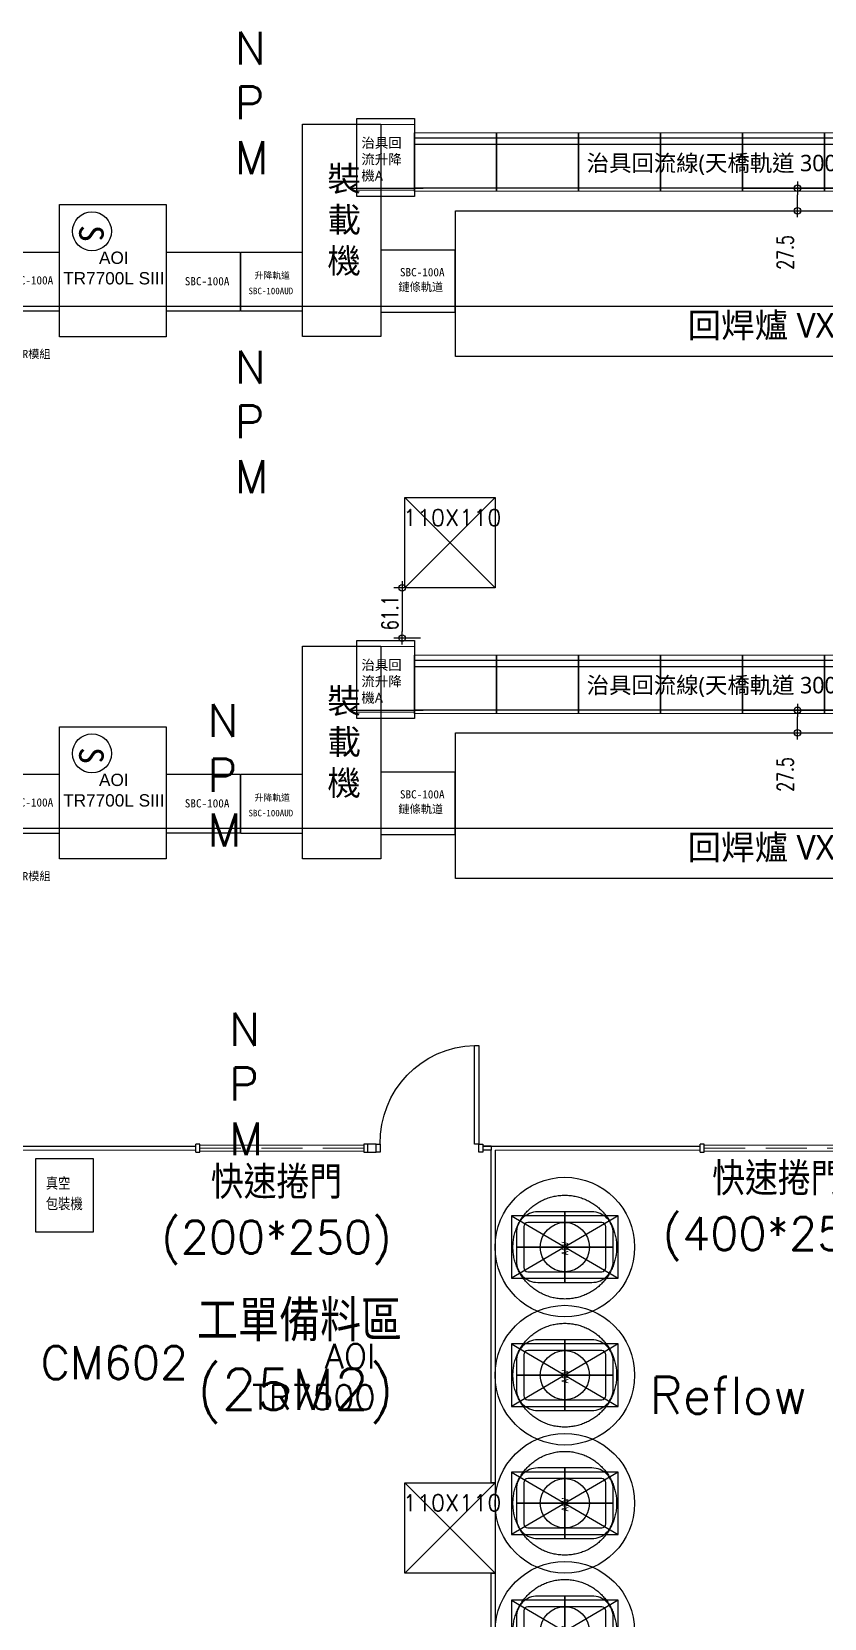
# Model space of a CAD drawing. Extents: x -80 to 56020, y 18240 to 42185.
# Drawn here: x 3890 to 4856, y 20690 to 22622 of the extents above; entities that cross this region are included whole.
import ezdxf
from ezdxf.enums import TextEntityAlignment as Align

# ---------------------------------------------------------------- set-up
doc = ezdxf.new("R2010")
doc.units = 0
doc.header["$LTSCALE"] = 200
for name, pattern in [('1', [0.375, 0.25, -0.125]), ('Amconstr', [9999, 9999, 0]), ('CENTER', [50.8, 31.75, -6.35, 6.35, -6.35]), ('CENTER2', [1.125, 0.75, -0.125, 0.125, -0.125]), ('HIDDEN', [0.3, 0.2, -0.1])]:
    doc.linetypes.add(name, pattern=pattern)
for name, color, linetype in [('003线体&大型设备', 7, 'Continuous'), ('006网点层', 21, 'Continuous'), ('AGV car', 7, 'Continuous'), ('air and power', 7, 'Continuous'), ('CENTER', 1, 'CENTER'), ('Mirle', 7, 'Continuous'), ('SMT Line', 5, 'Continuous'), ('XFAB-L20$0$COL', 1, 'Continuous'), ('才腹', 6, 'Continuous'), ('新設門', 3, '00160'), ('緯穎新設隔間', 151, 'Continuous'), ('緯穎生產設備', 7, 'Continuous')]:
    doc.layers.add(name, color=color, linetype=linetype)
doc.layers.add('005电力', color=1, linetype='CENTER2', lineweight=13)
doc.layers.add('AM_CL', color=1, linetype='Amconstr', lineweight=25)
doc.layers.get('005电力').off()
doc.styles.add('C1', font='SIMPLEX.shx', dxfattribs={"bigfont": 'CHINESET.shx'})
doc.styles.add('CCAD', font='TXT', dxfattribs={"bigfont": 'CCAD'})
doc.styles.add('DIM', font='simplex.shx', dxfattribs={"bigfont": 'chineset.shx'})
doc.styles.add('SIMPLEX', font='SIMPLEX.shx', dxfattribs={"width": 0.7})
doc.styles.add('SIMSUN', font='SimSun.ttf')
doc.styles.get("Standard").update_dxf_attribs({"font": 'txt.shx', "bigfont": 'chineset.shx'})
doc.styles.add('XFAB-L20$0$CHINA', font='simplex.shx', dxfattribs={"width": 0.75, "bigfont": 'chineset.shx'})
doc.styles.add('²Ó©úÅé', font='', dxfattribs={"height": 3})
doc.styles.get('²Ó©úÅé').set_extended_font_data('MingLiU')
doc.linetypes.add('00160', pattern='A,0.05,[5,Hcad2000.shx,S=1,R=0,X=0,Y=-0.5],1.45', length=1.5)
doc.dimstyles.new('CIRM', dxfattribs={"dimtxt": 20, "dimasz": 8, "dimexe": 10, "dimexo": 0, "dimgap": 5, "dimtad": 1, "dimdsep": 46, "dimtxsty": 'SIMPLEX', "dimblk": 'CIR', "dimcen": 10, "dimdle": 10, "dimclrt": 2, "dimazin": 0, "dimtfac": 1, "dimtix": 1, "dimtmove": 2, "dimatfit": 3, "dimldrblk": 'CIR', "dimfxl": 1, "dimtolj": 1, "dimarcsym": 0})

# ---------------------------------------------------------------- blocks, each defined once
blk = doc.blocks.new('XFAB-L20$0$C-110x110')
at = {"layer": 'Defpoints'}
for p, q in [((55, -55), (-55, 55)), ((-55, -55), (55, 55))]:
    blk.add_line(p, q, dxfattribs=at)
at = {"layer": 'XFAB-L20$0$COL'}
blk.add_lwpolyline([(-55, 55), (55, 55), (55, -55), (-55, -55)], close=True, dxfattribs=at)
at = {"layer": 'Defpoints', "style": 'XFAB-L20$0$CHINA'}
blk.add_text('110X110', height=20, dxfattribs=at).set_placement((-57.4, 30.5), align=Align.MIDDLE_LEFT)
blk = doc.blocks.new('SBC-100A')
at = {"color": 6}
blk.add_line((11219, 12469.5, -10064.2), (11144, 12469.5, -10064.2), dxfattribs=at)
at = {"elevation": -10064.2}
blk.add_lwpolyline([(11144, 12535.7), (11219, 12535.7), (11219, 12463.7), (11144, 12463.7)], close=True, dxfattribs=at)
at = {"layer": '003线体&大型设备', "color": 251, "linetype": 'ByBlock', "char_height": 10, "width": 72.349, "attachment_point": 9, "style": 'SIMSUN'}
for s, insert in [('{\\fSimSun|b0|i0|c134|p2;\\C3;SBC-100A}', (11211.9, 12496.2, -20656.3)), ('{{\\C3;BCR模組}}', (11208.7, 12405.4, -20656.3))]:
    blk.add_mtext(s, dxfattribs=dict(at, insert=insert))
blk = doc.blocks.new('SFCS')
at = {"layer": 'air and power', "color": 0}
blk.add_circle((64056.5, -177356.3, 0), 23.8, dxfattribs=at)
at = {"layer": 'air and power', "color": 0, "insert": (64048.9, -177342, 0), "char_height": 30, "width": 153.239, "attachment_point": 1, "style": 'SIMSUN'}
blk.add_mtext('S', dxfattribs=at)
blk = doc.blocks.new('AOI')
at = {"color": 6}
blk.add_line((12923.4, 12377.7), (12793.4, 12377.7), dxfattribs=at)
blk.add_lwpolyline([(12793.4, 12501.7), (12923.4, 12501.7), (12923.4, 12340.7), (12793.4, 12340.7)], close=True)
at = {"layer": '006网点层', "color": 251, "linetype": 'ByBlock', "lineweight": 9, "rotation": 270}
blk.add_blockref('SFCS', (190189.4, 76525.7, 50218), dxfattribs=at)
at = {"color": 3, "insert": (12783, 12444.5), "char_height": 15, "attachment_point": 1, "style": 'DIM'}
blk.add_mtext_dynamic_manual_height_columns('\\pxqc;{\\fArial|b0|i0|c0|p34;\\C251;AOI\\PTR7700L SIII}', width=153.394, gutter_width=150, heights=[0], dxfattribs=at)
blk = doc.blocks.new('SBC-100A-90')
at = {"color": 6}
blk.add_line((13505.5, 12620.3), (13415.5, 12620.3), dxfattribs=at)
blk.add_lwpolyline([(13415.5, 12686.5), (13505.5, 12686.5), (13505.5, 12614.5), (13415.5, 12614.5)], close=True)
at = {"layer": '003线体&大型设备', "color": 251, "linetype": 'ByBlock', "insert": (13492.3, 12656, 52681.8), "char_height": 10, "width": 72.349, "attachment_point": 3, "style": 'SIMSUN'}
blk.add_mtext('{\\fSimSun|b0|i0|c134|p2;\\C3;SBC-100A}', dxfattribs=at)
blk = doc.blocks.new('SBC-100A-90-75')
at = {"color": 6}
blk.add_line((13247.6, 12492.5), (13157.6, 12492.5), dxfattribs=at)
blk.add_lwpolyline([(13157.6, 12561.5), (13247.6, 12561.5), (13247.6, 12485), (13157.6, 12485)], close=True)
at = {"layer": '003线体&大型设备', "color": 251, "linetype": 'ByBlock', "char_height": 10, "attachment_point": 3, "style": 'SIMSUN'}
for s, insert, width in [('{\\fSimSun|b0|i0|c134|p2;\\C3;SBC-100A}', (13234.9, 12539.2, 52681.8), 72.349), ('{\\fSimSun|b0|i0|c134|p2;鏈條軌道}', (13233.1, 12521.2, 51383.9), 72.364)]:
    blk.add_mtext(s, dxfattribs=dict(at, insert=insert, width=width))
blk = doc.blocks.new('回焊爐 VXP945')
at = {"color": 6}
blk.add_line((14206.8, 12128.4), (13427.8, 12128.4), dxfattribs=at)
blk.add_lwpolyline([(13427.8, 12245), (14206.8, 12245), (14206.8, 12067.4), (13427.8, 12067.4)], close=True)
at = {"insert": (13710.8, 12120.5, 41689.4), "char_height": 12, "width": 274.852, "attachment_point": 1, "style": 'C1'}
blk.add_mtext('{\\fMicrosoft JhengHei|b0|i0|c136|p34;\\H2.5x;\\C251;回焊爐 VXP945}', dxfattribs=at)
blk = doc.blocks.new('SBC-100AUD')
at = {"color": 6}
blk.add_line((14263.1, 12469.5, -10064.2), (14188.1, 12469.5, -10064.2), dxfattribs=at)
at = {"elevation": -10064.2}
blk.add_lwpolyline([(14188.1, 12535.7), (14263.1, 12535.7), (14263.1, 12463.7), (14188.1, 12463.7)], close=True, dxfattribs=at)
at = {"color": 251}
blk.add_text('升降軌道', height=8, dxfattribs=at).set_placement((14204.9, 12502.5, 53914.7))
at = {"layer": '003线体&大型设备', "color": 3, "style": 'SIMSUN'}
blk.add_text('SBC-100AUD', height=8, rotation=360, dxfattribs=at).set_placement((14197.6, 12484.4, 53916.1))
blk = doc.blocks.new('裝載機-NEW')
at = {"color": 6}
blk.add_line((13554.1, 11050), (13458.8, 11050), dxfattribs=at)
blk.add_lwpolyline([(13458.8, 11272.2), (13554.1, 11272.2), (13554.1, 11013.2), (13458.8, 11013.2)], close=True)
at = {"layer": '003线体&大型设备', "color": 6, "insert": (13489, 11220.6, 46584.9), "char_height": 30, "attachment_point": 1, "style": 'C1'}
blk.add_mtext_dynamic_manual_height_columns('\\pxsm1;{\\fMicrosoft JhengHei|b0|i0|c136|p34;裝載機}', width=43.926, gutter_width=1069.2, heights=[150.6], dxfattribs=at)
blk = doc.blocks.new('治具回流 100CM')
at = {"layer": 'air and power', "color": 2, "lineweight": 9}
for p, q in [((238, -109, -926.9), (138, -109, -926.9)), ((238, -180, -926.9), (138, -180, -926.9))]:
    blk.add_line(p, q, dxfattribs=at)
at = {"layer": '才腹', "color": 2}
for p, q in [((138, -180, -926.9), (138, -109, -926.9)), ((138, -115, -926.9), (238, -115, -926.9)), ((238, -109, -926.9), (238, -180, -926.9)), ((238, -123.2, -926.9), (138, -123.2, -926.9))]:
    blk.add_line(p, q, dxfattribs=at)
at = {"layer": '才腹', "color": 6}
blk.add_line((238, -176.2, -926.9), (138, -176.2, -926.9), dxfattribs=at)
blk = doc.blocks.new('150CM')
at = {"layer": 'air and power', "color": 2, "lineweight": 9}
for p, q in [((256, 49, -926.9), (106, 49, -926.9)), ((256, -22, -926.9), (106, -22, -926.9))]:
    blk.add_line(p, q, dxfattribs=at)
at = {"layer": '才腹', "color": 2}
for p, q in [((106, -22, -926.9), (106, 49, -926.9)), ((106, 43, -926.9), (256, 43, -926.9)), ((256, 49, -926.9), (256, -22, -926.9)), ((256, 34.8, -926.9), (106, 34.8, -926.9))]:
    blk.add_line(p, q, dxfattribs=at)
at = {"layer": '才腹', "color": 6}
blk.add_line((256, -18.2, -926.9), (106, -18.2, -926.9), dxfattribs=at)
blk = doc.blocks.new('治具升降機')
at = {"color": 150}
for p, q in [((0, 95), (70, 95)), ((0, 0), (0, 95)), ((70, 95), (70, 0)), ((70, 0), (0, 0))]:
    blk.add_line(p, q, dxfattribs=at)
at = {"color": 6}
blk.add_line((-8.7, 10, -495), (80.7, 10), dxfattribs=at)
at = {"layer": '003线体&大型设备', "color": 150, "linetype": 'ByBlock', "lineweight": 9}
for p, q in [((70, 87.5), (0, 87.5)), ((0, 87.5), (0, 7.5)), ((70, 7.5), (70, 87.5)), ((0, 7.5), (70, 7.5))]:
    blk.add_line(p, q, dxfattribs=at)
blk = doc.blocks.new('RCV')
at = {"color": 251}
for p in [(13008, 11918.6, 51753.6), (14092.1, 11918.6, 52116.6)]:
    blk.add_blockref('治具升降機', p, dxfattribs=at)
at = {"layer": '005电力'}
for name, p in [('治具回流 100CM', (12940, 12104.8, 52680.5)), ('治具回流 100CM', (13040, 12104.8, 52680.5)), ('治具回流 100CM', (13140, 12104.8, 52680.5)), ('治具回流 100CM', (13240, 12104.8, 52680.5)), ('治具回流 100CM', (13340, 12104.8, 52680.5)), ('治具回流 100CM', (13440, 12104.8, 52680.5)), ('治具回流 100CM', (13540, 12104.8, 52680.5)), ('治具回流 100CM', (13640, 12104.8, 52680.5)), ('治具回流 100CM', (13740, 12104.8, 52680.5)), ('150CM', (13872, 11946.8, 52680.5))]:
    blk.add_blockref(name, p, dxfattribs=at)
at = {"layer": '003线体&大型设备', "insert": (13013.4, 11989.8, 51753.6), "char_height": 12, "width": 64.65, "attachment_point": 1, "style": 'C1'}
blk.add_mtext('{\\fMicrosoft JhengHei|b0|i0|c136|p34;\\C3;治具回流升降機A}', dxfattribs=at)
at = {"layer": '003线体&大型设备', "insert": (13288.1, 11969.2, 54370.1), "char_height": 20, "attachment_point": 1, "style": 'C1'}
blk.add_mtext_dynamic_manual_height_columns('{\\fMicrosoft JhengHei|b0|i0|c136|p34;\\C3;治具回流線(天橋軌道 300CM*3台+114CM*1台)}', width=570.137, gutter_width=1308, heights=[28.3], dxfattribs=at)
at = {"layer": '003线体&大型设备', "color": 3, "insert": (14095, 11979.6, 51753.6), "char_height": 12, "width": 68.054, "attachment_point": 1, "style": 'C1'}
blk.add_mtext('{\\fMicrosoft JhengHei|b0|i0|c136|p34;治具回流升降機B}', dxfattribs=at)
blk = doc.blocks.new('CIR')
at = {"color": 0}
blk.add_line((1, 0), (-1, 0), dxfattribs=at)
at = {"color": 3}
blk.add_circle((0, 0), 0.5, dxfattribs=at)
blk = doc.blocks.new('*D202')
at = {"color": 0, "lineweight": -2, "transparency": 16777216}
for p, q in [((2600.3, 219), (2677.4, 219)), ((2667.4, 199.5), (2667.4, 211)), ((2601.8, 191.5), (2677.4, 191.5))]:
    blk.add_line(p, q, dxfattribs=at)
at = {"layer": 'Defpoints', "color": 0, "transparency": 16777216}
for p in [(2600.3, 219, -10064.2), (2667.4, 219), (2601.8, 191.5, -10064.2)]:
    blk.add_point(p, dxfattribs=at)
at = {"color": 0, "lineweight": -2, "transparency": 16777216, "xscale": 8, "yscale": 8, "zscale": 8}
for p, rotation in [((2667.4, 219), 90), ((2667.4, 191.5), 270)]:
    blk.add_blockref('CIR', p, dxfattribs=dict(at, rotation=rotation))
at = {"color": 2, "transparency": 16777216, "insert": (2652.4, 140.7), "char_height": 20, "attachment_point": 5, "rotation": 90, "style": 'SIMPLEX'}
blk.add_mtext('\\A1;27.5', dxfattribs=at)
blk = doc.blocks.new('*D197')
at = {"layer": 'Defpoints', "color": 0, "transparency": 16777216}
for p in [(4367, 21945), (4341.7, 21883.9), (4364.1, 21883.9)]:
    blk.add_point(p, dxfattribs=at)
at = {"layer": '緯穎生產設備', "color": 0, "lineweight": -2, "transparency": 16777216}
for p, q in [((4367, 21945), (4331.7, 21945)), ((4341.7, 21937), (4341.7, 21891.9)), ((4364.1, 21883.9), (4331.7, 21883.9))]:
    blk.add_line(p, q, dxfattribs=at)
at = {"layer": '緯穎生產設備', "color": 0, "lineweight": -2, "transparency": 16777216, "xscale": 8, "yscale": 8, "zscale": 8}
for p, rotation in [((4341.7, 21945), 90), ((4341.7, 21883.9), 270)]:
    blk.add_blockref('CIR', p, dxfattribs=dict(at, rotation=rotation))
at = {"layer": '緯穎生產設備', "color": 2, "transparency": 16777216, "insert": (4326.7, 21914.5), "char_height": 20, "attachment_point": 5, "rotation": 90, "style": 'SIMPLEX'}
blk.add_mtext('\\A1;61.1', dxfattribs=at)
blk = doc.blocks.new('*D200')
at = {"color": 0, "lineweight": -2, "transparency": 16777216}
for p, q in [((14168.7, 21264.3), (14245.8, 21264.3)), ((14235.8, 21244.8), (14235.8, 21256.3)), ((14170.2, 21236.8), (14245.8, 21236.8))]:
    blk.add_line(p, q, dxfattribs=at)
at = {"layer": 'Defpoints', "color": 0, "transparency": 16777216}
for p in [(14168.7, 21264.3, -10064.2), (14235.8, 21264.3), (14170.2, 21236.8, -10064.2)]:
    blk.add_point(p, dxfattribs=at)
at = {"color": 0, "lineweight": -2, "transparency": 16777216, "xscale": 8, "yscale": 8, "zscale": 8}
for p, rotation in [((14235.8, 21264.3), 90), ((14235.8, 21236.8), 270)]:
    blk.add_blockref('CIR', p, dxfattribs=dict(at, rotation=rotation))
at = {"color": 2, "transparency": 16777216, "insert": (14220.8, 21186.1), "char_height": 20, "attachment_point": 5, "rotation": 90, "style": 'SIMPLEX'}
blk.add_mtext('\\A1;27.5', dxfattribs=at)
blk = doc.blocks.new('¾÷ºØ1')
at = {"style": '²Ó©úÅé'}
for tag, p in [('½u§O', (67, 542)), ('¾÷¥x½s¸¹', (1567, 542)), ('¾÷ºØ', (67, 142))]:
    blk.add_attdef(tag, p, '', height=220, dxfattribs=at)
at = {"style": '²Ó©úÅé', "flags": 1}
for tag, p in [('Q_PANEL_VCR', (67, -258)), ('G6_VCR', (67, -658)), ('Q_PANEL_FFU', (67, -1058)), ('Q_PANEL_FFU°¼±¾', (67, -1458)), ('G6_FFU', (67, -1858)), ('G6_FFU°¼±¾', (67, -2258)), ('Q_PANEL_IONIZER', (67, -2658)), ('G6_IONIZER', (67, -3058)), ('¯}¤ùÀË', (67, -3458)), ('AL', (67, -3838)), ('STP', (67, -4219)), ('¯uªÅ', (67, -4640))]:
    blk.add_attdef(tag, p, '', height=220, dxfattribs=at)
blk = doc.blocks.new('AGV7-1000top')
at = {"layer": 'AGV car', "color": 2}
blk.add_lwpolyline([(-330, -430), (330, -430, 0.414214), (590, -170), (590, 170, 0.414214), (330, 430), (-330, 430, 0.414214), (-590, 170), (-590, -170, 0.414214)], format="xyb", close=True, dxfattribs=at)
at = {"layer": 'AM_CL'}
for p, q in [((0, 430), (0, -430)), ((-590, 0), (590, 0))]:
    blk.add_line(p, q, dxfattribs=at)
blk.add_circle((0, 0), 632, dxfattribs=at)
blk = doc.blocks.new('sdfhdhthw-長度縮短')
at = {"color": 2}
for points in [[(106048, -73620), (106048, -74120)], [(106998, -73570), (106098, -73570)], [(107048, -74120), (107048, -73620)], [(106098, -74170), (106998, -74170)]]:
    blk.add_lwpolyline(points, dxfattribs=at)
blk.add_circle((106548, -73870), 300, dxfattribs=at)
for centre, start, end in [((106098, -73620), 90, 180), ((106998, -73620), 0, 90), ((106098, -74120), 180, 270), ((106998, -74120), 270, 0)]:
    blk.add_arc(centre, 50, start, end, dxfattribs=at)
at = {"layer": 'CENTER'}
for p, q in [((106548, -73440), (106548, -74300)), ((105958, -73870), (107138, -73870))]:
    blk.add_line(p, q, dxfattribs=at)
at = {"rotation": 180}
blk.add_blockref('AGV7-1000top', (106548, -73870), dxfattribs=at)
at = {"xscale": 0.3780000000000006, "yscale": 0.3780000000000006, "zscale": 0.54, "rotation": 270}
blk.add_blockref('¾÷ºØ1', (106451, -73744), dxfattribs=at).add_auto_attribs({'¾÷ºØ': 'AGV'})
blk = doc.blocks.new('Rack_AGV')
at = {"color": 1}
blk.add_circle((13036, 280431), 851, dxfattribs=at)
at = {"layer": 'Mirle', "color": 4}
for p, q in [((13686, 280811), (12386, 280051)), ((12386, 280811), (13686, 280051))]:
    blk.add_line(p, q, dxfattribs=at)
blk.add_lwpolyline([(12386, 280051), (13686, 280051), (13686, 280811), (12386, 280811)], close=True, dxfattribs=at)
at = {"color": 254, "rotation": 180}
blk.add_blockref('sdfhdhthw-長度縮短', (119583, 206561), dxfattribs=at)
blk = doc.blocks.new('A$C7219ca4d')
at = {"layer": '緯穎新設隔間'}
for p, q in [((2.5, 140), (2.5, 130)), ((7.5, 140), (2.5, 140)), ((7.5, 140), (7.5, 130)), ((0, 130), (0, 125)), ((10, 130), (0, 130)), ((0, 125), (10, 125)), ((7.5, 130), (2.5, 130)), ((10, 125), (10, 130)), ((10, 125), (10, 120)), ((130, 125), (10, 125)), ((10, 120), (130, 120)), ((130, 120), (130, 125)), ((0, 5), (0, 0)), ((10, 5), (0, 5)), ((0, 0), (10, 0)), ((7.5, 5), (2.5, 5)), ((10, 0), (10, 5))]:
    blk.add_line(p, q, dxfattribs=at)
blk.add_arc((12.5, 122.5), 117.5, 268.7811, 358.7811, dxfattribs=at)
blk = doc.blocks.new('A$Cfc5dd81f')
at = {"color": 4}
blk.add_line((2639.8, 219, -10064.152), (2748.262, 219, -10064.152), dxfattribs=at)
at = {"color": 6}
for name, p in [('裝載機-NEW', (-11394.814, -10975.099, -10064.152)), ('回焊爐 VXP945', (-11177.504, -12053.454, -10064.152)), ('SBC-100A-90', (-11517.547, -12545.352, -10064.152)), ('SBC-100AUD', (-12199.558, -12394.61)), ('SBC-100A-90-75', (-10997.842, -12417.589, -10064.152))]:
    blk.add_blockref(name, p, dxfattribs=at)
at = {"color": 1}
for name, p in [('RCV', (-10877.748, -11709.592, -61817.724)), ('AOI', (-11025.893, -12302.753, -10064.152))]:
    blk.add_blockref(name, p, dxfattribs=at)
blk.add_blockref('SBC-100A', (-9451.958, -12394.61))
dim = blk.add_linear_dim(base=(2667.4, 219), p1=(2601.819, 191.5, -10064.152), p2=(2600.276, 219, -10064.152), angle=90, dimstyle='CIRM', dxfattribs=at)
dim.commit()
dim.dimension.update_dxf_attribs({"geometry": '*D202', "text_midpoint": (2652.4, 140.721), "dimtype": 128})
blk = doc.blocks.new('A$C6cdad05e')
at = {"color": 4}
blk.add_line((2488.8, 219), (2597.262, 219), dxfattribs=at)
at = {"color": 6}
for name, p in [('裝載機-NEW', (-11545.814, -10975.099)), ('回焊爐 VXP945', (-11328.504, -12053.454)), ('SBC-100A-90', (-11668.547, -12545.352)), ('SBC-100AUD', (-12350.558, -12394.61, 10064.152)), ('SBC-100A-90-75', (-11148.842, -12417.589))]:
    blk.add_blockref(name, p, dxfattribs=at)
at = {"color": 1}
for name, p in [('RCV', (-11028.748, -11709.592, -51753.572)), ('AOI', (-11176.893, -12302.753))]:
    blk.add_blockref(name, p, dxfattribs=at)
blk.add_blockref('SBC-100A', (-9602.958, -12394.61, 10064.152))
dim = blk.add_linear_dim(base=(2516.4, 219, 10064.152), p1=(2450.819, 191.5), p2=(2449.276, 219), angle=90, dimstyle='CIRM', dxfattribs=at)
dim.commit()
dim.dimension.update_dxf_attribs({"geometry": '*D200', "text_midpoint": (2501.4, 140.721, 10064.152), "dimtype": 128, "insert": (-11719.389, -21045.329)})

msp = doc.modelspace()

# ---------------------------------------------------------------- linework, layer by layer
at = {"layer": '新設門', "linetype": 'ByBlock', "lineweight": 20}
for points in [[(4295, 21266.203), (4095, 21266.203), (4095, 21258.797), (4295, 21258.797)], [(4910, 21266.203), (4710, 21266.203), (4710, 21258.797), (4910, 21258.797)]]:
    msp.add_lwpolyline(points, close=True, dxfattribs=at)
at = {"layer": '新設門', "linetype": '1', "lineweight": 20}
for points in [[(4095, 21262.5), (4295, 21262.5)], [(4710, 21262.5), (4910, 21262.5)]]:
    msp.add_lwpolyline(points, dxfattribs=at)
at = {"layer": '緯穎新設隔間', "color": 143, "true_color": 0x7aafdf}
for p, q in [((2310, 21265), (4090, 21265)), ((4440, 21265), (4705, 21265))]:
    msp.add_line(p, q, dxfattribs=at)
at = {"layer": '緯穎新設隔間'}
for p, q in [((4090, 21257.5), (4090, 21267.5)), ((4310, 21267.5), (4300, 21267.5)), ((4450, 20855), (4450, 21260)), ((4455, 21260), (4455, 20855)), ((4705, 21257.5), (4705, 21267.5)), ((4300, 21257.5), (4310, 21257.5)), ((4455, 20855), (4450, 20855)), ((4450, 20745), (4455, 20745)), ((4450, 19905), (4450, 20745)), ((4455, 20745), (4455, 19905))]:
    msp.add_line(p, q, dxfattribs=at)
at = {"layer": '緯穎新設隔間', "lineweight": 20}
for points in [[(4090, 21260), (2315, 21260)], [(4705, 21260), (4455, 21260)]]:
    msp.add_lwpolyline(points, dxfattribs=at)
at = {"layer": '緯穎新設隔間'}
for points in [[(4090, 21257.5), (4095, 21257.5), (4095, 21267.5), (4090, 21267.5)], [(4705, 21257.5), (4710, 21257.5), (4710, 21267.5), (4705, 21267.5)]]:
    msp.add_lwpolyline(points, dxfattribs=at)
msp.add_lwpolyline([(4300, 21267.5), (4295, 21267.5), (4295, 21257.5), (4300, 21257.5)], close=True, dxfattribs=at)
at = {"layer": '緯穎生產設備'}
msp.add_lwpolyline([(3965, 21250), (3965, 21160), (3895, 21160), (3895, 21250)], close=True, dxfattribs=at)

# ---------------------------------------------------------------- block references
at = {"layer": 'XFAB-L20$0$COL'}
for p in [(4400, 22000), (4400, 22000), (4400, 20800), (4400, 20800), (4400, 20800)]:
    msp.add_blockref('XFAB-L20$0$C-110x110', p, dxfattribs=at)
at = {"layer": '緯穎新設隔間', "xscale": -1, "rotation": 270}
msp.add_blockref('A$C7219ca4d', (4310, 21257.5), dxfattribs=at)
at = {"layer": '緯穎生產設備', "color": 3}
for name, p in [('A$Cfc5dd81f', (2156.3, 22212.9, 10064.152)), ('A$C6cdad05e', (2307.3, 21576.9))]:
    msp.add_blockref(name, p, dxfattribs=at)
at = {"layer": '緯穎生產設備', "xscale": 0.1, "yscale": 0.1, "zscale": 0.1, "rotation": 359.9999897834239}
for p in [(3236.431, -6901.135), (3236.431, -7057.135), (3236.431, -7213.135), (3236.431, -7369.135)]:
    msp.add_blockref('Rack_AGV', p, dxfattribs=at)

# ---------------------------------------------------------------- texts
at = {"color": 3, "attachment_point": 1, "style": 'DIM'}
for s, width, heights, insert, char_height in [('\\pxqc;{\\C6;快速捲門\\P(200*250)}', 350.82918, [170.755], (4013.004, 21240.811), 40), ('\\pxqc;{\\C6;快速捲門\\P(400*250)}', 350.82918, [170.755], (4624.244, 21245.139), 40), ('工單備料區(25M2)', 312.06761, [184.679], (4091.568, 21077.165), 50)]:
    msp.add_mtext_dynamic_manual_height_columns(s, width=width, gutter_width=189.286, heights=heights, dxfattribs=dict(at, insert=insert, char_height=char_height))
at = {"layer": 'SMT Line', "color": 0, "linetype": 'HIDDEN', "lineweight": 25, "char_height": 40, "attachment_point": 1, "style": 'CCAD'}
for insert in [(4137.521, 22622.434, 10.922), (4137.521, 22233.893, 10.922), (4104.423, 21803.433, 10.922), (4130.972, 21427.292, 10.922)]:
    msp.add_mtext('{\\C7;N\\PP\\PM}', dxfattribs=dict(at, insert=insert))
at = {"layer": 'SMT Line', "color": 5, "linetype": 'HIDDEN', "lineweight": 25, "insert": (4080.671, 21021.28, 12.12), "char_height": 40, "attachment_point": 3, "style": 'CCAD'}
msp.add_mtext('{\\C1;CM602}', dxfattribs=at)
at = {"layer": 'SMT Line', "color": 5, "lineweight": 25, "insert": (4309.218, 20944.076), "char_height": 20, "attachment_point": 9, "style": 'CCAD'}
msp.add_mtext('{\\C1;   \\H1.5x;AOI\\PTR7500}', dxfattribs=at)
at = {"layer": 'SMT Line', "color": 4, "lineweight": 25, "insert": (4836.006, 20938.912), "char_height": 45, "attachment_point": 9, "style": 'CCAD'}
msp.add_mtext('{\\C1;Reflow}', dxfattribs=at)
at = {"layer": '緯穎生產設備', "insert": (3907.204, 21226.88), "char_height": 15, "attachment_point": 1, "style": 'C1'}
msp.add_mtext_dynamic_manual_height_columns('\\pxr2.81401;真空\\P\\pr1.81401;包裝機', width=76.79766, gutter_width=1069.173, heights=[0], dxfattribs=at)

# ---------------------------------------------------------------- dimensions: what is measured, and where the dimension line sits
at = {"layer": '緯穎生產設備', "color": 3}
dim = msp.add_linear_dim(base=(4341.7, 21883.9), p1=(4367, 21945), p2=(4364.076, 21883.9), angle=90, dimstyle='CIRM', dxfattribs=at)
dim.commit()
dim.dimension.update_dxf_attribs({"geometry": '*D197', "text_midpoint": (4326.7, 21914.45)})

doc.saveas('drawing.dxf')
